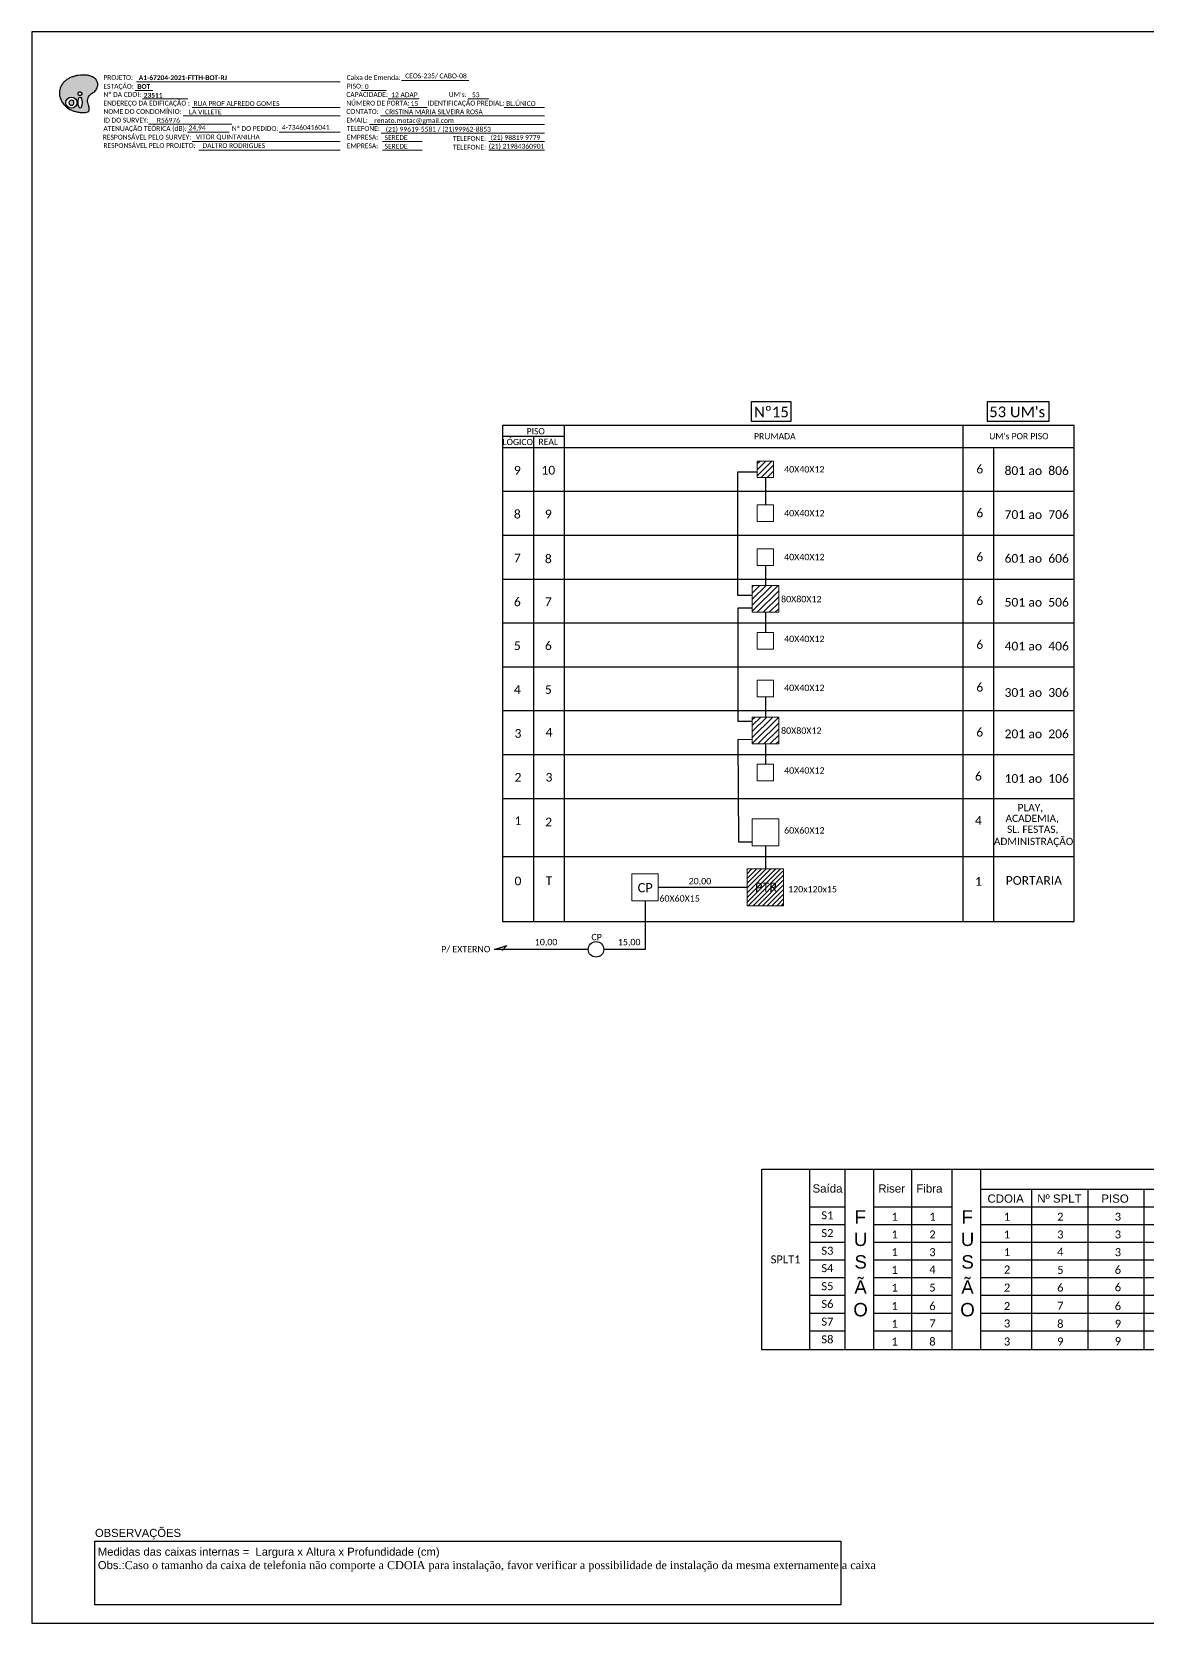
# Model space of a CAD drawing. Header units: metres. Extents: x -1286 to 461, y -500 to 94.
# Drawn here: x -380 to 36, y -500 to 94 of the extents above; entities that cross this region are included whole.
import ezdxf
from ezdxf.enums import TextEntityAlignment as Align

# ---------------------------------------------------------------- set-up
doc = ezdxf.new("R2010")
doc.units = ezdxf.units.M
doc.styles.add('ARIAL', font='arial.ttf')
doc.styles.add('WMF-Calibri0', font='calibri.ttf')
doc.styles.add('WMF-Calibri1', font='calibrib.ttf')
pattern_1 = [(45, (-5663.9408, 3105.9472), (-1.122532, 1.122532), [])]

# ---------------------------------------------------------------- blocks, each defined once
blk = doc.blocks.new('OI')
h = blk.add_hatch(color=40)
edge = h.paths.add_edge_path()
edge.add_spline(control_points=[(4.35, -0.67), (3.92, -0.99), (3.26, -1.5), (2.81, -2.59), (2.9, -3.5), (3.06, -4.27), (3.31, -4.85), (3.37, -5.39), (3.4, -5.88), (3.2, -6.4), (2.54, -6.61), (1.65, -6.63), (0.55, -6.67), (-0.56, -6.42), (-1.61, -6.14), (-2.77, -5.61), (-3.92, -4.77), (-4.89, -3.7), (-5.34, -2.65), (-5.6, -1.94), (-5.85, -0.96), (-5.71, 0.47), (-5.1, 2.02), (-4.14, 3.02), (-3.3, 3.61), (-2.37, 4.16), (-1.36, 4.44), (-0.56, 4.7), (0.79, 4.85), (2.24, 4.97), (3.79, 4.57), (4.67, 4.21), (5.44, 3.65), (5.76, 2.99), (6.03, 2.21), (6.01, 1.46), (5.72, 0.64), (5.31, 0.08), (4.88, -0.38), (4.51, -0.55), (4.35, -0.67)], knot_values=[0, 0, 0, 0, 1.60434, 2.417191, 3.427595, 4.282808, 4.776746, 5.304182, 5.888771, 6.258406, 6.858137, 7.79129, 8.986195, 10.124242, 11.187857, 12.242908, 13.953784, 15.414161, 16.515391, 17.349188, 17.675853, 19.552021, 21.515531, 22.568638, 23.63245, 24.621084, 25.782718, 26.745347, 27.142653, 29.870543, 31.004649, 31.921532, 32.709589, 33.801391, 34.042471, 35.192333, 35.971461, 36.628871, 37.254359, 37.836911, 37.836911, 37.836911, 37.836911], degree=3, periodic=0)
h.paths.add_polyline_path([(1.13, -0.87, -1), (-0.04, -0.87, -1)], flags=16)
edge = h.paths.add_edge_path(flags=16)
edge.add_ellipse((0.56, -3.59), major_axis=(-0.02, 1.71), ratio=0.361305, start_angle=0, end_angle=360)
h.paths.add_polyline_path([(-0.36, -3.62, -1), (-3.8, -3.62, -1)], flags=16)
edge = h.paths.add_edge_path(flags=0)
edge.add_ellipse((-2.08, -3.62), major_axis=(0, 0.885), ratio=0.758294, start_angle=0, end_angle=360)
at = {"color": 40}
for centre, radius in [((-2.08, -3.62), 1.72), ((0.54, -0.87), 0.587)]:
    blk.add_circle(centre, radius, dxfattribs=at)
blk.add_ellipse((-2.08, -3.62), major_axis=(0, 0.885), ratio=0.758294, start_param=-3.141592653589792, end_param=3.141592653589792, dxfattribs=at)
blk.add_ellipse((0.56, -3.59), major_axis=(-0.02, 1.71), ratio=0.361305, dxfattribs=at)
at = {"color": 40, "start_tangent": (-0.800898, -0.598801), "end_tangent": (-0.800898, -0.598801)}
blk.add_spline([(4.35, -0.67), (3.2, -1.78), (2.9, -2.54), (2.92, -3.55), (3.12, -4.38), (3.28, -4.85), (3.37, -5.37), (3.35, -5.95), (3.2, -6.29), (2.66, -6.55), (1.73, -6.63), (0.54, -6.62), (-0.58, -6.41), (-1.6, -6.11), (-2.56, -5.67), (-3.95, -4.67), (-4.89, -3.56), (-5.37, -2.56), (-5.64, -1.78), (-5.72, -1.46), (-5.63, 0.42), (-4.84, 2.22), (-4.13, 2.99), (-3.27, 3.62), (-2.4, 4.09), (-1.3, 4.47), (-0.37, 4.72), (0.02, 4.77), (2.75, 4.8), (3.85, 4.53), (4.69, 4.16), (5.31, 3.68), (5.85, 2.73), (5.93, 2.5), (5.94, 1.35), (5.67, 0.62), (5.29, 0.08), (4.84, -0.36), (4.35, -0.67)], degree=3, dxfattribs=at)

msp = doc.modelspace()

# ---------------------------------------------------------------- hatches: boundary and pattern name
h = msp.add_hatch()
h.set_pattern_fill('LINE', color=1, scale=0.5, angle=45)
h.paths.add_polyline_path([(-103.52, -66.01), (-109.65, -66.01), (-109.65, -72.22), (-103.52, -72.22)])
h = msp.add_hatch()
h.set_pattern_fill('LINE', color=1, scale=0.5, angle=45)
h.set_pattern_definition(pattern_1)
h.paths.add_polyline_path([(-111.54, -122.48), (-101.64, -122.48), (-101.64, -112.44), (-111.54, -112.44)])
h = msp.add_hatch()
h.set_pattern_fill('LINE', color=1, scale=0.5, angle=45)
h.set_pattern_definition(pattern_1)
h.paths.add_polyline_path([(-111.54, -171.6), (-101.64, -171.6), (-101.64, -161.56), (-111.54, -161.56)])
h = msp.add_hatch()
h.set_pattern_fill('ANSI31', color=1, scale=10, style=0)
h.set_pattern_definition([(45, (-724.9953, -616.012), (-0.8838835, 0.8838835), [])])
h.paths.add_polyline_path([(-113.38, -232.05), (-99.8, -232.05), (-99.8, -218.29), (-113.38, -218.29)])
h.paths.add_polyline_path([(-111.37, -227.69), (-101.29, -227.69), (-101.29, -222.55), (-111.37, -222.55)], flags=24)

# ---------------------------------------------------------------- linework, layer by layer
for p, q in [((-107.89, -330.39), (175.32, -330.39)), ((-107.89, -397.75), (-107.89, -330.39)), ((-90.13, -330.39), (-90.13, -397.75)), ((-76.99, -330.39), (-76.99, -397.75)), ((-66.2, -397.75), (-66.2, -330.39)), ((-52.11, -330.39), (-52.11, -397.75)), ((-37.09, -330.39), (-37.09, -397.75)), ((-26.29, -330.39), (-26.29, -397.75)), ((-26.29, -337.75), (175.32, -337.75)), ((-7.28, -337.75), (-7.28, -397.75)), ((13.67, -337.75), (13.67, -397.75)), ((34.58, -337.75), (34.58, -397.75)), ((-90.13, -344.36), (-76.99, -344.36)), ((-66.2, -344.36), (-37.09, -344.36)), ((-26.29, -344.36), (175.32, -344.36)), ((-90.13, -350.98), (-76.99, -350.98)), ((-66.2, -350.98), (-37.09, -350.98)), ((-26.29, -350.98), (175.32, -350.98)), ((-90.13, -357.59), (-76.99, -357.59)), ((-66.2, -357.59), (-37.09, -357.59)), ((-26.29, -357.59), (175.32, -357.59)), ((-90.13, -364.2), (-76.99, -364.2)), ((-66.2, -364.2), (-37.09, -364.2)), ((-26.29, -364.2), (175.32, -364.2)), ((-90.13, -370.82), (-76.99, -370.82)), ((-66.2, -370.82), (-37.09, -370.82)), ((-26.29, -370.82), (175.32, -370.82)), ((-90.13, -377.43), (-76.99, -377.43)), ((-66.2, -377.43), (-37.09, -377.43)), ((-26.29, -377.43), (175.32, -377.43)), ((-90.13, -384.05), (-76.99, -384.05)), ((-66.2, -384.05), (-37.09, -384.05)), ((-26.29, -384.05), (175.32, -384.05)), ((-90.13, -390.66), (-76.99, -390.66)), ((-66.2, -390.66), (-37.09, -390.66)), ((-26.29, -390.66), (175.32, -390.66)), ((175.32, -397.75), (-107.89, -397.75))]:
    msp.add_line(p, q)
at = {"color": 0}
for p, q in [((-356.76, -469.23), (-78.51, -469.23)), ((-356.76, -492.93), (-356.76, -469.23)), ((-78.51, -469.23), (-78.51, -492.93)), ((-78.51, -492.93), (-356.76, -492.93))]:
    msp.add_line(p, q, dxfattribs=at)
msp.add_lwpolyline([(-380.32, -499.81), (460.68, -499.81), (460.68, 94.19), (-380.32, 94.19)], close=True)
at = {"color": 7, "lineweight": 0}
for points in [[(-341.73, 72.24), (-335.18, 72.24)], [(-341.21, 75.52), (-265.24, 75.52)], [(-257.45, 72.28), (-247.96, 72.28)], [(-242.4, 76.01), (-217.27, 76.01)], [(-339.07, 69.17), (-322.1, 69.17)], [(-320.5, 65.93), (-265.24, 65.93)], [(-247.4, 69.17), (-235.78, 69.17)], [(-239.81, 65.93), (-232.87, 65.93)], [(-217.45, 69.17), (-209.79, 69.17)], [(-204.12, 65.93), (-189.08, 65.93)], [(-336.75, 59.75), (-305.7, 59.75)], [(-323.91, 62.82), (-265.24, 62.82)], [(-254.32, 59.58), (-189.05, 59.58)], [(-250.28, 62.82), (-189.05, 62.82)], [(-322.21, 56.79), (-306.7, 56.79)], [(-287.98, 56.79), (-265.22, 56.79)], [(-250.03, 56.34), (-189.05, 56.34)], [(-320.5, 53.23), (-265.24, 53.23)], [(-318.01, 49.99), (-265.24, 49.99)], [(-249.43, 53.23), (-234.63, 53.23)], [(-249.43, 49.99), (-234.63, 49.99)], [(-209.82, 53.23), (-189.05, 53.23)], [(-209.82, 49.99), (-189.05, 49.99)]]:
    msp.add_lwpolyline(points, dxfattribs=at)
at = {"color": 7}
for points in [[(-111.78, -43.83), (-97.12, -43.83), (-97.12, -51.28), (-111.78, -51.28)], [(-23.7, -43.83), (-0.85, -43.83), (-0.85, -51.28), (-23.7, -51.28)]]:
    msp.add_lwpolyline(points, close=True, dxfattribs=at)
at = {"color": 0}
for points in [[(8.6, -52.73), (-204.71, -52.73)], [(-181.57, -56.84), (-204.71, -56.84)]]:
    msp.add_lwpolyline(points, dxfattribs=at)
for points in [[(-204.71, -52.73), (-204.71, -60.95)], [(-181.57, -60.95), (-181.57, -52.73)], [(-32.99, -52.73), (-32.99, -60.95)], [(8.6, -60.95), (8.6, -52.73)], [(-193.14, -56.84), (-193.14, -60.95)], [(-204.71, -60.95), (8.6, -60.95)], [(-204.71, -60.95), (8.6, -60.95)], [(-204.71, -60.95), (8.6, -60.95)], [(-204.71, -60.95), (-204.71, -237.9), (8.6, -237.9), (8.6, -60.95)], [(-204.71, -60.95), (8.6, -60.95)], [(-204.71, -60.95), (8.6, -60.95)], [(-193.14, -60.95), (-193.14, -237.9)], [(-181.57, -237.9), (-181.57, -60.95)], [(-32.99, -60.95), (-32.99, -237.9)], [(-21.42, -237.9), (-21.42, -60.95)], [(-204.71, -77.32), (8.6, -77.32)], [(-204.71, -77.32), (8.6, -77.32)], [(-204.71, -93.69), (8.6, -93.69)], [(-204.71, -110.07), (8.6, -110.07)], [(-204.71, -126.44), (8.6, -126.44)], [(-204.71, -142.81), (8.6, -142.81)], [(-204.71, -159.18), (8.6, -159.18)], [(-204.71, -175.55), (8.6, -175.55)], [(-204.71, -191.92), (8.6, -191.92)], [(-204.71, -213.58), (8.6, -213.58)]]:
    msp.add_lwpolyline(points)
at = {"color": 3}
for points in [[(-111.54, -116.25), (-116.95, -116.25), (-116.95, -70.06), (-109.65, -70.06)], [(-106.59, -72.22), (-106.59, -82.38)], [(-106.59, -104.88), (-106.59, -112.44)], [(-111.54, -120.9), (-116.9, -120.9), (-116.9, -163.15), (-111.54, -163.12)], [(-106.59, -122.48), (-106.59, -130.05)], [(-106.59, -153.91), (-106.59, -161.47)], [(-111.73, -170.01), (-116.9, -170.09), (-116.7, -208.14), (-111.54, -208.15)], [(-106.59, -171.6), (-106.59, -179.16)], [(-106.59, -209.63), (-106.59, -218.29)], [(-113.38, -225.17), (-146.57, -225.17)]]:
    msp.add_lwpolyline(points, dxfattribs=at)
at = {"color": 1, "lineweight": 0}
for points in [[(-103.52, -66.01), (-109.65, -66.01), (-109.65, -72.22), (-103.52, -72.22)], [(-101.64, -112.44), (-111.54, -112.44), (-111.54, -122.48), (-101.64, -122.48)], [(-101.64, -161.56), (-111.54, -161.56), (-111.54, -171.6), (-101.64, -171.6)], [(-113.38, -218.29), (-99.8, -218.29), (-99.8, -232.05), (-113.38, -232.05)]]:
    msp.add_lwpolyline(points, close=True, dxfattribs=at)
at = {"lineweight": 0}
for points in [[(-103.52, -82.38), (-109.65, -82.38), (-109.65, -88.59), (-103.52, -88.59)], [(-103.52, -98.75), (-109.65, -98.75), (-109.65, -104.97), (-103.52, -104.97)], [(-103.52, -130.05), (-109.65, -130.05), (-109.65, -136.26), (-103.52, -136.26)], [(-103.53, -147.78), (-109.66, -147.78), (-109.66, -154), (-103.53, -154)], [(-103.52, -179.16), (-109.65, -179.16), (-109.65, -185.38), (-103.52, -185.38)]]:
    msp.add_lwpolyline(points, close=True, dxfattribs=at)
at = {"color": 7, "lineweight": 0}
for points in [[(-101.64, -199.58), (-111.54, -199.58), (-111.54, -209.63), (-101.64, -209.63)], [(-146.57, -220.15), (-156.48, -220.15), (-156.48, -230.19), (-146.57, -230.19)]]:
    msp.add_lwpolyline(points, close=True, dxfattribs=at)
at = {"color": 1}
for points in [[(-151.52, -230.19), (-151.52, -248.3), (-166.92, -248.3)], [(-172.68, -248.3), (-207.85, -248.3)], [(-207.63, -248.3), (-203.09, -246.82), (-204.85, -248.73)]]:
    msp.add_lwpolyline(points, dxfattribs=at)
at = {"color": 5}
msp.add_circle((-169.8, -248.3), 2.88, dxfattribs=at)

# ---------------------------------------------------------------- block references
at = {"color": 7, "xscale": 1.213923925163967, "yscale": 1.213923925163967, "zscale": 1.213923925163967, "rotation": 0.1532896023949059}
msp.add_blockref('OI', (-363.02, 72.14), dxfattribs=at)

# ---------------------------------------------------------------- texts
at = {"color": 7, "lineweight": 0, "style": 'WMF-Calibri0'}
for s, height, p in [('PROJETO:', 1.793, (-353.62, 76.26)), ('Caixa de Emenda:', 1.7927, (-262.86, 76.26)), ('ESTAÇÃO:', 1.793, (-353.62, 72.98)), ('Nº DA CDOI:', 1.7927, (-353.62, 69.91)), ('CAPACIDADE:', 1.7927, (-262.97, 69.91)), ('PISO:', 1.793, (-262.79, 73.03)), ("UM's:", 1.793, (-224.72, 69.91)), ('ENDEREÇO DA EDIFICAÇÃO :', 1.7927, (-353.62, 66.68)), ('NOME DO CONDOMÍNIO:', 1.7927, (-353.62, 63.56)), ('CONTATO:', 1.793, (-262.97, 63.56)), ('NÚMERO DE PORTA:', 1.7927, (-262.97, 66.68)), ('IDENTIFICAÇÃO PREDIAL:', 1.7927, (-232.6, 66.68)), ('ATENUAÇÃO TEÓRICA (dB):', 1.7927, (-353.62, 57.21)), ('ID DO SURVEY:', 1.7927, (-353.62, 60.33)), ('EMAIL:', 1.793, (-262.97, 60.33)), ('RESPONSÁVEL PELO SURVEY:', 1.7927, (-353.86, 53.98)), ('Nº DO PEDIDO:', 1.7927, (-305.69, 57.21)), ('TELEFONE:', 1.793, (-262.79, 57.21)), ('EMPRESA:', 1.793, (-262.79, 53.98)), ('TELEFONE:', 1.793, (-223.18, 53.47)), ('RESPONSÁVEL PELO PROJETO:', 1.7927, (-353.62, 50.87)), ('EMPRESA:', 1.793, (-262.79, 50.74)), ('TELEFONE:', 1.793, (-223.18, 50.24))]:
    msp.add_text(s, height=height, dxfattribs=at).set_placement(p)
at = {"color": 7}
for s, height, style, p in [('A1-67204-2021-FTTH-BOT-RJ', 1.7927, 'WMF-Calibri1', (-340.42, 76.17)), ('CEOS-235/ CABO-08', 1.7927, 'WMF-Calibri0', (-241.01, 76.85)), ('BOT', 1.793, 'WMF-Calibri1', (-340.94, 72.89)), ('0', 1.79, 'WMF-Calibri0', (-256.09, 72.88)), ('12 ADAP', 1.793, 'WMF-Calibri0', (-246.22, 69.79)), ('53', 1.793, 'WMF-Calibri0', (-216.1, 69.77)), ('RUA PROF ALFREDO GOMES', 1.7927, 'WMF-Calibri0', (-319.99, 66.52)), ('15', 1.793, 'WMF-Calibri0', (-239, 66.53)), ('BL.ÚNICO', 1.793, 'WMF-Calibri0', (-203.36, 66.53)), ('R56976', 1.793, 'WMF-Calibri0', (-333.66, 60.28)), ('LA VILLETE', 1.793, 'WMF-Calibri0', (-321.71, 63.39)), ('4-73460416041', 1.7927, 'WMF-Calibri0', (-287.04, 57.62)), ('renato.motac@gmail.com', 1.7927, 'WMF-Calibri0', (-252.54, 60.18)), ('CRISTINA MARIA SILVEIRA ROSA', 1.7927, 'WMF-Calibri0', (-248.5, 63.42)), ('24,94', 1.793, 'WMF-Calibri0', (-321.84, 57.45)), ('VITOR QUINTANILHA', 1.7927, 'WMF-Calibri0', (-319.1, 54.07)), ('SEREDE', 1.793, 'WMF-Calibri0', (-248.72, 53.83)), ('(21) 99619-5581 / (21)99962-8853', 1.7927, 'WMF-Calibri0', (-248.26, 56.94)), ('(21) 98819 9779', 1.7927, 'WMF-Calibri0', (-209.12, 53.83)), ('DALTRO RODRIGUES', 1.7927, 'WMF-Calibri0', (-316.61, 50.83)), ('SEREDE', 1.793, 'WMF-Calibri0', (-248.72, 50.59)), ('(21) 21984360901', 1.7927, 'WMF-Calibri0', (-209.82, 50.59)), ('40X40X12', 2.373, 'WMF-Calibri0', (-99.62, -70.29)), ('801', 3.24, 'WMF-Calibri0', (-17.35, -71.22)), ('ao', 3.24, 'WMF-Calibri0', (-8.45, -71.22)), ('806', 3.24, 'WMF-Calibri0', (-1.05, -71.22)), ('40X40X12', 2.373, 'WMF-Calibri0', (-99.62, -86.66)), ('701', 3.24, 'WMF-Calibri0', (-17.35, -87.6)), ('ao', 3.24, 'WMF-Calibri0', (-8.45, -87.6)), ('706', 3.24, 'WMF-Calibri0', (-1.05, -87.6)), ('40X40X12', 2.373, 'WMF-Calibri0', (-99.62, -103.03)), ('601', 3.24, 'WMF-Calibri0', (-17.35, -103.97)), ('606', 3.24, 'WMF-Calibri0', (-1.05, -103.97)), ('ao', 3.24, 'WMF-Calibri0', (-8.45, -103.97)), ('80X80X12', 2.373, 'WMF-Calibri0', (-100.75, -118.73)), ('501', 3.24, 'WMF-Calibri0', (-17.35, -120.34)), ('ao', 3.24, 'WMF-Calibri0', (-8.45, -120.34)), ('506', 3.24, 'WMF-Calibri0', (-1.05, -120.34)), ('40X40X12', 2.373, 'WMF-Calibri0', (-99.62, -133.59)), ('401', 3.24, 'WMF-Calibri0', (-17.35, -136.71)), ('ao', 3.24, 'WMF-Calibri0', (-8.45, -136.71)), ('406', 3.24, 'WMF-Calibri0', (-1.05, -136.71)), ('40X40X12', 2.373, 'WMF-Calibri0', (-99.62, -151.86)), ('301', 3.24, 'WMF-Calibri0', (-17.35, -154.03)), ('ao', 3.24, 'WMF-Calibri0', (-8.45, -154.03)), ('306', 3.24, 'WMF-Calibri0', (-1.05, -154.03)), ('80X80X12', 2.373, 'WMF-Calibri0', (-100.75, -167.84)), ('201', 3.24, 'WMF-Calibri0', (-17.35, -169.46)), ('206', 3.24, 'WMF-Calibri0', (-1.05, -169.46)), ('ao', 3.24, 'WMF-Calibri0', (-8.45, -169.46)), ('40X40X12', 2.373, 'WMF-Calibri0', (-99.62, -182.71)), ('101', 3.24, 'WMF-Calibri0', (-17.35, -186.13)), ('ao', 3.24, 'WMF-Calibri0', (-8.45, -186.13)), ('106', 3.24, 'WMF-Calibri0', (-1.05, -186.13)), ('PLAY,', 2.7, 'WMF-Calibri0', (-12.47, -196.75)), ('ACADEMIA,', 2.7, 'WMF-Calibri0', (-16.99, -200.73)), ('60X60X12', 2.373, 'WMF-Calibri0', (-99.62, -205.07)), ('ADMINISTRAÇÃO', 2.7, 'WMF-Calibri0', (-21.35, -209.35)), ('SL. FESTAS,', 2.7, 'WMF-Calibri0', (-16.42, -204.82)), ('CP', 3.433, 'WMF-Calibri0', (-154.27, -226.99)), ('20,00', 2.373, 'WMF-Calibri0', (-135.25, -224)), ('PTR', 3.433, 'WMF-Calibri0', (-110.51, -226.82)), ('120x120x15', 2.373, 'WMF-Calibri0', (-98.11, -227.02)), ('PORTARIA', 3.24, 'WMF-Calibri0', (-16.93, -224.19)), ('60X60X15', 2.373, 'WMF-Calibri0', (-146.15, -230.47)), ('P/ EXTERNO', 2.373, 'WMF-Calibri0', (-227.58, -249.38)), ('10,00', 2.373, 'WMF-Calibri0', (-192.65, -246.75)), ('15,00', 2.373, 'WMF-Calibri0', (-161.65, -246.75)), ('1', 2.99, 'WMF-Calibri0', (-59.54, -349.58)), ('1', 2.99, 'WMF-Calibri0', (-45.45, -349.58)), ('1', 2.99, 'WMF-Calibri0', (-17.61, -349.58)), ('2', 2.99, 'WMF-Calibri0', (2.27, -349.58)), ('3', 2.99, 'WMF-Calibri0', (23.75, -349.58)), ('1', 2.99, 'WMF-Calibri0', (-59.54, -356.2)), ('2', 2.99, 'WMF-Calibri0', (-45.45, -356.2)), ('1', 2.99, 'WMF-Calibri0', (-17.61, -356.2)), ('3', 2.99, 'WMF-Calibri0', (2.27, -356.2)), ('3', 2.99, 'WMF-Calibri0', (23.75, -356.2)), ('1', 2.99, 'WMF-Calibri0', (-59.54, -362.81)), ('3', 2.99, 'WMF-Calibri0', (-45.45, -362.81)), ('1', 2.99, 'WMF-Calibri0', (-17.61, -362.81)), ('4', 2.99, 'WMF-Calibri0', (2.27, -362.68)), ('3', 2.99, 'WMF-Calibri0', (23.75, -362.81)), ('1', 2.99, 'WMF-Calibri0', (-59.54, -369.42)), ('4', 2.99, 'WMF-Calibri0', (-45.45, -369.29)), ('2', 2.99, 'WMF-Calibri0', (-17.61, -369.29)), ('5', 2.99, 'WMF-Calibri0', (2.27, -369.42)), ('6', 2.99, 'WMF-Calibri0', (23.75, -369.42)), ('1', 2.99, 'WMF-Calibri0', (-59.54, -376.04)), ('5', 2.99, 'WMF-Calibri0', (-45.45, -376.04)), ('2', 2.99, 'WMF-Calibri0', (-17.61, -376.04)), ('6', 2.99, 'WMF-Calibri0', (2.27, -376.04)), ('6', 2.99, 'WMF-Calibri0', (23.75, -375.91)), ('1', 2.99, 'WMF-Calibri0', (-59.54, -382.94)), ('6', 2.99, 'WMF-Calibri0', (-45.45, -382.94)), ('2', 2.99, 'WMF-Calibri0', (-17.61, -382.94)), ('7', 2.99, 'WMF-Calibri0', (2.27, -382.81)), ('6', 2.99, 'WMF-Calibri0', (23.75, -382.94)), ('1', 2.99, 'WMF-Calibri0', (-59.54, -389.55)), ('7', 2.99, 'WMF-Calibri0', (-45.45, -389.42)), ('3', 2.99, 'WMF-Calibri0', (-17.61, -389.42)), ('8', 2.99, 'WMF-Calibri0', (2.27, -389.55)), ('9', 2.99, 'WMF-Calibri0', (23.75, -389.55)), ('1', 2.99, 'WMF-Calibri0', (-59.54, -396.17)), ('8', 2.99, 'WMF-Calibri0', (-45.45, -396.17)), ('3', 2.99, 'WMF-Calibri0', (-17.61, -396.17)), ('9', 2.99, 'WMF-Calibri0', (2.27, -396.17)), ('9', 2.99, 'WMF-Calibri0', (23.75, -396.04))]:
    msp.add_text(s, height=height, dxfattribs=dict(at, style=style)).set_placement(p)
at = {"color": 7, "style": 'WMF-Calibri1'}
msp.add_text('23511', height=1.793, dxfattribs=at).set_placement((-335.06, 69.6), align=Align.CENTER)
at = {"color": 0, "style": 'WMF-Calibri0'}
for s, height, p in [('Nº15', 4, (-110.84, -49.69)), ("53 UM's", 4, (-23.1, -49.66)), ('  LÓGICO', 2.3, (-206.3, -60.06)), ('     PISO', 2.3, (-199.75, -56.03)), ('    REAL', 2.3, (-194.53, -60)), ('PRUMADA', 2.3, (-110.84, -57.91)), ("UM's POR PISO", 2.3, (-23.1, -57.89))]:
    msp.add_text(s, height=height, dxfattribs=at).set_placement(p)
at = {"color": 5, "style": 'WMF-Calibri0'}
msp.add_text('CP', height=2.373, dxfattribs=at).set_placement((-171.52, -244.89))
at = {"style": 'ARIAL'}
for s, p in [('Saída', (-83.43, -337.55)), ('Riser', (-59.5, -337.55)), ('Fibra', (-45.41, -337.55)), ('CDOIA', (-16.95, -341.32)), ('Nº SPLT', (3.11, -341.32)), ('PISO', (23.87, -341.32))]:
    msp.add_text(s, height=3.067, dxfattribs=at).set_placement(p, align=Align.MIDDLE_CENTER)
at = {"linetype": 'Continuous', "style": 'ARIAL'}
for s, p in [('F', (-73.34, -350.7)), ('F', (-33.44, -350.7)), ('U', (-73.6, -359.03)), ('U', (-33.7, -359.03)), ('S', (-73.39, -367.45)), ('S', (-33.49, -367.45)), ('Ã', (-73.41, -376.87)), ('Ã', (-33.51, -376.87)), ('O', (-73.81, -385.28)), ('O', (-33.91, -385.28))]:
    msp.add_text(s, height=5, dxfattribs=at).set_placement(p)
at = {"style": 'ARIAL'}
msp.add_text('OBSERVAÇÕES', height=3, dxfattribs=at).set_placement((-356.78, -467.61))
at = {"insert": (-355.69, -471.63), "char_height": 3, "width": 277.1819, "attachment_point": 1, "style": 'ARIAL'}
msp.add_mtext('Medidas das caixas internas =  Largura x Altura x Profundidade (cm)\\PObs.:{\\fTimes New Roman|b0|i0|c0|p16;Caso o tamanho da caixa de telefonia não comporte a CDOIA para instalação, favor verificar a possibilidade de instalação da mesma externamente a caixa}', dxfattribs=at)
at = {"color": 7, "style": 'WMF-Calibri0'}
for tag, flags, p in [('9', 4, (-199.17, -69.46)), ('10', 4, (-187.6, -69.44)), ('6', 4, (-26.62, -69.02)), ('8', 4, (-199.17, -85.83)), ('9', 4, (-187.6, -85.82)), ('6', 4, (-26.62, -85.39)), ('7', 4, (-199.17, -102.2)), ('8', 4, (-187.6, -102.51)), ('6', 4, (-26.62, -101.77)), ('6', 4, (-199.17, -118.57)), ('7', 4, (-187.6, -118.56)), ('6', 4, (-26.62, -118.14)), ('5', 4, (-199.17, -134.94)), ('6', 4, (-187.6, -134.93)), ('6', 4, (-26.62, -134.51)), ('4', 4, (-199.17, -151.32)), ('5', 4, (-187.6, -151.3)), ('6', 4, (-26.62, -150.47)), ('3', 4, (-198.93, -167.69)), ('4', 4, (-187.35, -167.26)), ('6', 4, (-26.62, -167.25)), ('2', 4, (-198.93, -184.06)), ('3', 4, (-187.35, -184.05)), ('6', 4, (-27.13, -183.66)), ('1', 4, (-198.93, -200.29)), ('2', 4, (-187.49, -200.74)), ('4', 4, (-27.13, -200.17)), ('0', 4, (-198.93, -222.75)), ('T', 12, (-187.35, -222.71)), ('1', 4, (-27.13, -222.91))]:
    msp.add_attdef(tag, text='XX', height=3.24, dxfattribs=dict(at, flags=flags)).set_placement(p, align=Align.MIDDLE_CENTER)
at = {"color": 7, "lineweight": 0, "style": 'WMF-Calibri0', "flags": 8}
for tag, p, s in [('S1', (-85.72, -349.06), 'S1'), ('S2', (-85.72, -355.67), 'S2'), ('S3', (-85.72, -362.28), 'S3'), ('SPLT1', (-104.63, -365.51), 'XX'), ('S4', (-85.72, -368.77), 'S4'), ('S5', (-85.72, -375.51), 'S5'), ('S6', (-85.72, -382.13), 'S6'), ('S7', (-85.72, -388.74), 'S7'), ('S8', (-85.72, -395.36), 'S8')]:
    msp.add_attdef(tag, p, s, height=2.988, dxfattribs=at)

doc.saveas('drawing.dxf')
